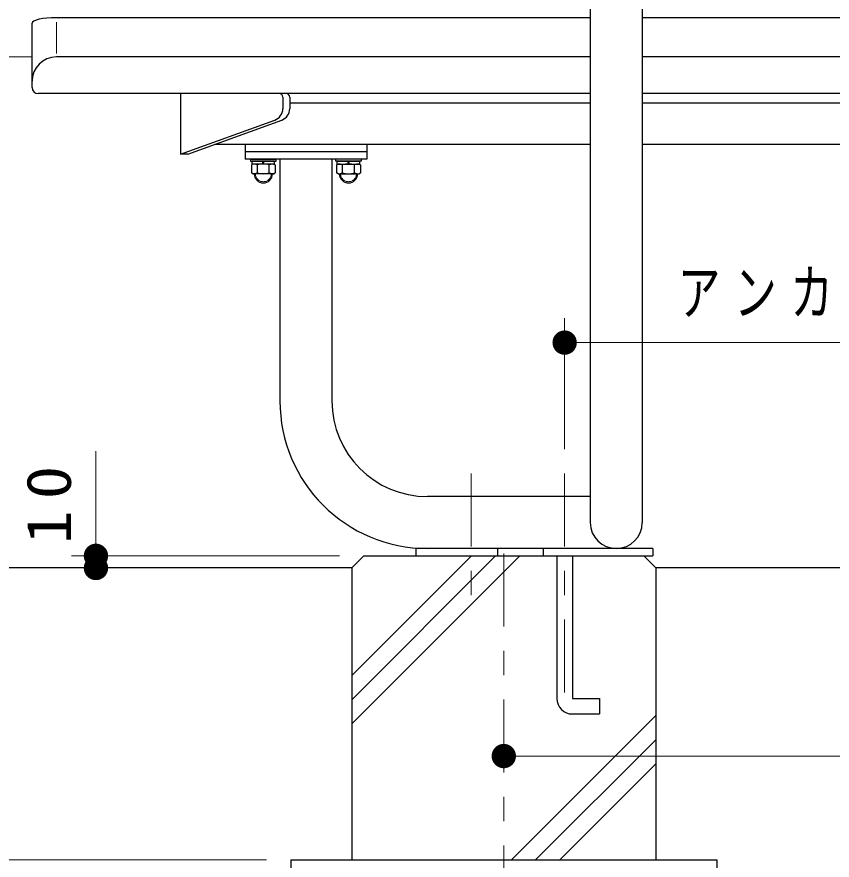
# Model space of a CAD drawing. Units: millimetres on the paper, scale 1:20. Extents: x -365 to 0, y 0 to 257.
# Drawn here: x -289.5 to -256.01, y 81.65 to 116.3 of the extents above; entities that cross this region are included whole.
import ezdxf

# ---------------------------------------------------------------- set-up
doc = ezdxf.new("R2010")
doc.units = ezdxf.units.MM
doc.linetypes.add('USER1', pattern=[4.5, 2.5, -2])
doc.linetypes.add('USER2', pattern=[6, 3, -1, 1, -1])
doc.layers.add('LY_1', color=7, linetype='Continuous', lineweight=25)
doc.styles.add('ＭＳ ゴシック', font='')
doc.styles.get('ＭＳ ゴシック').set_extended_font_data('MS Gothic')

# ---------------------------------------------------------------- blocks, each defined once
blk = doc.blocks.new('filled_dot')
at = {"color": 0, "linetype": 'Continuous', "lineweight": -2, "const_width": 1.25}
blk.add_lwpolyline([(-0.625, 0, 1), (0.625, 0, 1)], format="xyb", close=True, dxfattribs=at)

msp = doc.modelspace()

# ---------------------------------------------------------------- linework, layer by layer
at = {"layer": 'LY_1', "color": 190}
for p, q in [((-265.943, 126.453), (-265.943, 95.52)), ((-263.808, 126.453), (-263.808, 95.52)), ((-278.693, 110.453), (-278.693, 100.52)), ((-276.558, 110.453), (-276.558, 100.52)), ((-265.943, 96.588), (-272.626, 96.588)), ((-263.376, 94.453), (-273.09, 94.453)), ((-267.876, 94.453), (-267.876, 94.153)), ((-263.376, 94.453), (-263.376, 94.153))]:
    msp.add_line(p, q, dxfattribs=at)
at = {"layer": 'LY_1', "color": 21}
for p, q in [((-265.943, 116.268), (-287.876, 116.268)), ((-251.376, 116.268), (-263.808, 116.268)), ((-288.876, 113.403), (-288.876, 116.045)), ((-265.943, 114.653), (-287.876, 114.653)), ((-251.376, 114.653), (-263.808, 114.653)), ((-288.876, 113.403), (-288.876, 113.653)), ((-288.876, 113.403), (-288.876, 113.653)), ((-265.943, 113.153), (-288.626, 113.153)), ((-251.376, 113.153), (-263.808, 113.153))]:
    msp.add_line(p, q, dxfattribs=at)
at = {"layer": 'LY_1', "color": 12, "lineweight": 13}
msp.add_line((-287.876, 114.798), (-287.876, 116.087), dxfattribs=at)
at = {"layer": 'LY_1', "lineweight": 13}
for p, q in [((-288.876, 114.653), (-299.876, 114.653)), ((-266.996, 98.535), (-266.996, 103.915)), ((-266.996, 102.915), (-235.756, 102.915)), ((-286.252, 93.653), (-286.252, 98.448)), ((-276.246, 94.153), (-287.252, 94.153)), ((-275.746, 87.248), (-268.841, 94.153)), ((-275.745, 88.238), (-269.831, 94.153)), ((-275.745, 89.228), (-270.821, 94.153)), ((-269.179, 81.653), (-263.246, 87.586)), ((-268.189, 81.653), (-263.245, 86.596)), ((-233.256, 85.924), (-269.496, 85.924)), ((-267.199, 81.653), (-263.246, 85.606)), ((-279.246, 81.653), (-299.876, 81.653))]:
    msp.add_line(p, q, dxfattribs=at)
at = {"layer": 'LY_1', "color": 4}
for p, q in [((-282.776, 113.153), (-282.776, 110.653)), ((-278.574, 113.003), (-278.574, 112.529)), ((-278.292, 113.003), (-278.292, 112.529)), ((-265.943, 112.753), (-278.292, 112.753)), ((-251.526, 112.753), (-263.808, 112.753)), ((-282.776, 110.653), (-278.904, 112.06)), ((-282.476, 110.653), (-278.621, 112.059)), ((-265.943, 111.053), (-281.379, 111.053)), ((-280.126, 111.054), (-280.126, 110.453)), ((-275.126, 111.053), (-275.126, 110.453)), ((-251.526, 111.053), (-263.808, 111.053)), ((-282.476, 110.653), (-282.776, 110.653)), ((-275.126, 110.753), (-280.126, 110.753)), ((-275.126, 110.453), (-280.126, 110.453))]:
    msp.add_line(p, q, dxfattribs=at)
at = {"layer": 'LY_1'}
for p, q in [((-279.901, 110.453), (-279.901, 110.378)), ((-279.901, 110.453), (-278.851, 110.453)), ((-279.901, 110.378), (-278.851, 110.378)), ((-279.8, 110.253), (-279.866, 110.215)), ((-279.866, 110.215), (-279.866, 109.891)), ((-278.916, 110.378), (-279.836, 110.378)), ((-279.836, 110.253), (-279.836, 110.378)), ((-278.916, 110.253), (-279.836, 110.253)), ((-278.951, 110.253), (-279.8, 110.253)), ((-279.621, 109.891), (-279.621, 110.215)), ((-279.409, 110.253), (-279.376, 110.378)), ((-279.376, 110.253), (-279.342, 110.378)), ((-279.131, 109.891), (-279.131, 110.215)), ((-278.951, 110.253), (-278.886, 110.215)), ((-278.916, 110.253), (-278.916, 110.378)), ((-278.886, 110.215), (-278.886, 109.891)), ((-278.851, 110.378), (-278.851, 110.453)), ((-276.401, 110.378), (-276.401, 110.453)), ((-275.351, 110.453), (-276.401, 110.453)), ((-275.351, 110.378), (-276.401, 110.378)), ((-276.3, 110.253), (-276.366, 110.215)), ((-276.366, 110.215), (-276.366, 109.891)), ((-276.336, 110.378), (-275.416, 110.378)), ((-276.336, 110.253), (-276.336, 110.378)), ((-276.336, 110.253), (-275.416, 110.253)), ((-276.3, 110.253), (-275.451, 110.253)), ((-276.121, 109.891), (-276.121, 110.215)), ((-275.876, 110.253), (-275.909, 110.378)), ((-275.842, 110.253), (-275.876, 110.378)), ((-275.631, 109.891), (-275.631, 110.215)), ((-275.451, 110.253), (-275.386, 110.215)), ((-275.416, 110.253), (-275.416, 110.378)), ((-275.386, 110.215), (-275.386, 109.891)), ((-275.351, 110.453), (-275.351, 110.378)), ((-279.8, 109.853), (-279.866, 109.891)), ((-278.951, 109.853), (-278.886, 109.891)), ((-276.3, 109.853), (-276.366, 109.891)), ((-275.451, 109.853), (-275.386, 109.891)), ((-278.951, 109.853), (-279.8, 109.853)), ((-276.3, 109.853), (-275.451, 109.853)), ((-273.09, 94.153), (-273.09, 94.453)), ((-269.745, 94.153), (-269.745, 94.453)), ((-275.246, 94.153), (-275.746, 93.653)), ((-275.246, 94.153), (-263.746, 94.153)), ((-273.09, 94.153), (-269.745, 94.153)), ((-267.876, 94.153), (-263.376, 94.153)), ((-267.313, 94.153), (-267.313, 88.288)), ((-266.678, 94.153), (-266.678, 88.288)), ((-263.746, 94.153), (-263.246, 93.653)), ((-275.746, 93.653), (-275.746, 81.653)), ((-263.246, 93.653), (-263.246, 81.653)), ((-266.678, 88.288), (-265.563, 88.288)), ((-265.563, 88.288), (-265.563, 87.653)), ((-266.678, 87.653), (-265.563, 87.653)), ((-278.246, 81.653), (-278.246, 76.653)), ((-278.246, 81.653), (-260.746, 81.653)), ((-260.746, 81.653), (-260.746, 76.653))]:
    msp.add_line(p, q, dxfattribs=at)
at = {"layer": 'LY_1', "color": 2, "linetype": 'USER2', "lineweight": 13}
for p, q in [((-270.839, 97.535), (-270.839, 92.301)), ((-266.996, 97.535), (-266.996, 92.301)), ((-266.996, 97.535), (-266.996, 88.079))]:
    msp.add_line(p, q, dxfattribs=at)
at = {"layer": 'LY_1', "linetype": 'USER2', "lineweight": 13}
msp.add_line((-269.496, 73.253), (-269.496, 94.881), dxfattribs=at)
at = {"layer": 'LY_1', "color": 94}
for p, q in [((-275.746, 93.653), (-291.909, 93.653)), ((-239.506, 93.653), (-263.246, 93.653))]:
    msp.add_line(p, q, dxfattribs=at)
at = {"layer": 'LY_1', "color": 21}
for centre, radius, start, end in [((-287.876, 113.653), 1, 90, 180), ((-288.626, 113.403), 0.25, 180, 270)]:
    msp.add_arc(centre, radius, start, end, dxfattribs=at)
at = {"layer": 'LY_1', "color": 4}
for centre, radius, start, end in [((-278.724, 113.003), 0.15, 0, 90), ((-278.442, 113.003), 0.15, 0, 90), ((-279.074, 112.529), 0.5, 289.9648, 0), ((-278.792, 112.529), 0.5, 290.0443, 0)]:
    msp.add_arc(centre, radius, start, end, dxfattribs=at)
at = {"layer": 'LY_1'}
for centre, radius, start, end in [((-279.8, 109.81), 0.443, 66.1349, 90), ((-279.376, 109.442), 0.811, 72.4119, 107.5881), ((-278.951, 109.81), 0.443, 90, 113.8651), ((-276.3, 109.81), 0.443, 66.1349, 90), ((-275.876, 109.442), 0.811, 72.4119, 107.5881), ((-275.451, 109.81), 0.443, 90, 113.8651), ((-279.8, 110.296), 0.443, 270, 293.865), ((-279.376, 110.664), 0.811, 252.4119, 287.5881), ((-278.951, 110.296), 0.443, 246.1349, 270), ((-276.3, 110.296), 0.443, 270, 293.8651), ((-275.876, 110.664), 0.811, 252.4119, 287.5881), ((-275.451, 110.296), 0.443, 246.135, 270), ((-279.376, 109.853), 0.375, 180, 360), ((-275.876, 109.853), 0.375, 180, 0), ((-266.678, 88.288), 0.635, 180, 270)]:
    msp.add_arc(centre, radius, start, end, dxfattribs=at)
at = {"layer": 'LY_1', "linetype": 'USER1', "lineweight": 13}
for centre, end in [((-279.376, 109.853), 360), ((-275.876, 109.853), 0)]:
    msp.add_arc(centre, 0.325, 180, end, dxfattribs=at)
at = {"layer": 'LY_1', "color": 190}
for centre, radius, end in [((-272.626, 100.52), 6.067, 270), ((-272.626, 100.52), 3.933, 270), ((-264.876, 95.52), 1.067, 0)]:
    msp.add_arc(centre, radius, 180, end, dxfattribs=at)
at = {"layer": 'LY_1', "color": 21}
msp.add_ellipse((-287.876, 116.045), major_axis=(-1, 0), ratio=0.223278, start_param=4.712389, end_param=6.283185, dxfattribs=at)

# ---------------------------------------------------------------- block references
at = {"layer": 'LY_1', "lineweight": 13, "xscale": 0.4, "yscale": 0.4}
for p in [(-266.996, 102.915), (-269.496, 85.924)]:
    msp.add_blockref('filled_dot', p, dxfattribs=at)
for p, rotation in [((-286.252, 94.153), 270), ((-286.252, 93.653), 90)]:
    msp.add_blockref('filled_dot', p, dxfattribs=dict(at, rotation=rotation))

# ---------------------------------------------------------------- texts
at = {"layer": 'LY_1', "insert": (-251.376, 103.915), "char_height": 1.833, "attachment_point": 8, "style": 'ＭＳ ゴシック'}
msp.add_mtext('\\T1.32;\\W0.7;アンカー芯～芯：625', dxfattribs=at)
at = {"layer": 'LY_1', "insert": (-287.252, 96.479), "char_height": 1.833, "attachment_point": 8, "rotation": 90, "style": 'ＭＳ ゴシック'}
msp.add_mtext('\\T1.34;\\W1.1;10', dxfattribs=at)

doc.saveas('drawing.dxf')
